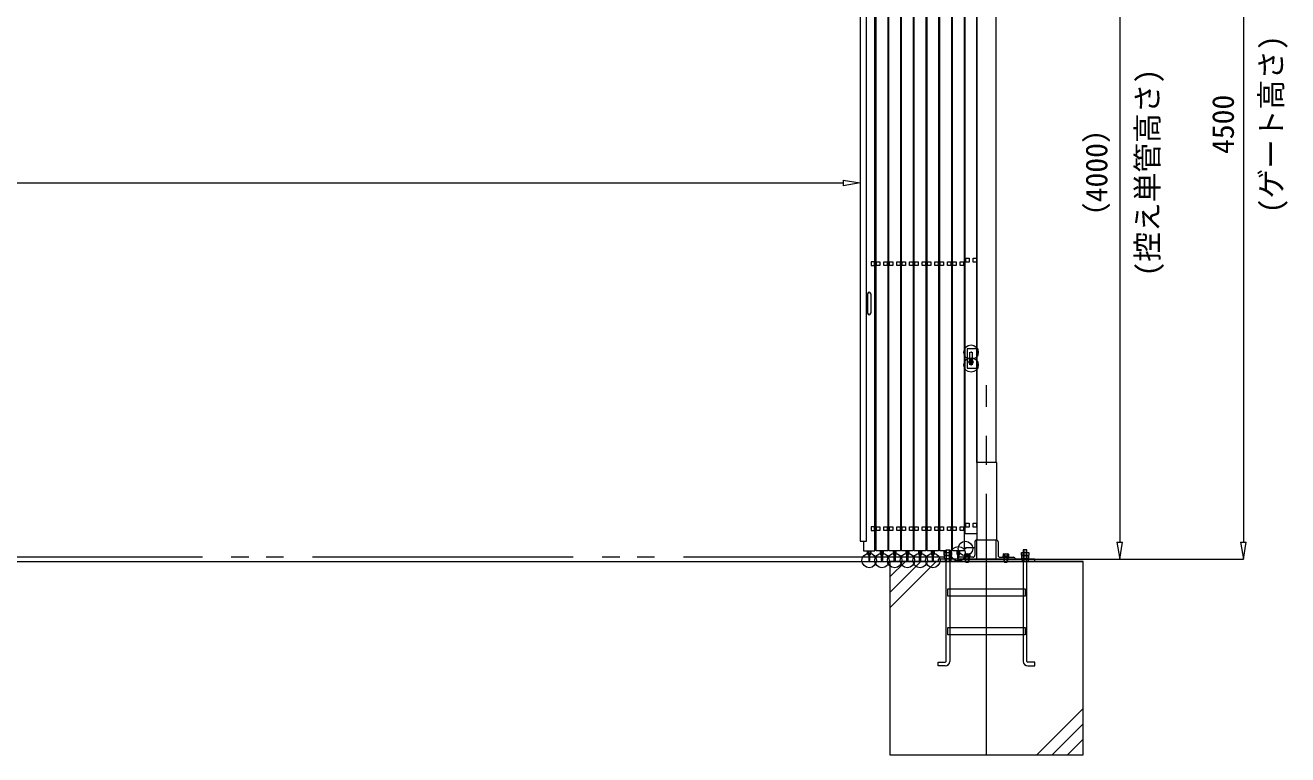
# Model space of a CAD drawing. Units: millimetres, scale not verified. Extents: x -16120 to 16120, y -26100 to 26100.
# Drawn here: x -3125 to 3409, y -22060 to -18286 of the extents above; entities that cross this region are included whole.
import ezdxf
from ezdxf.enums import TextEntityAlignment as Align

# ---------------------------------------------------------------- set-up
doc = ezdxf.new("R2010")
doc.units = ezdxf.units.MM
doc.header["$LTSCALE"] = 150
doc.header["$PDMODE"] = 32
doc.header["$PDSIZE"] = 75
for name, pattern in [('CHAIN2', [12, 9, -1, 1, -1]), ('DASHED1', [1.8, 1.2, -0.6]), ('DOUBLE_CHAIN2', [12.8, 9, -1, 0.6, -0.6, 0.6, -1])]:
    doc.linetypes.add(name, pattern=pattern)
for name, color, linetype, lineweight in [('0-4_ﾊﾝﾄﾞﾙ', 134, 'Continuous', 18), ('0-5_ﾍﾞｰｽﾗｲﾝ', 134, 'Continuous', 18), ('0-6_ﾎﾞﾙﾄ類', 134, 'Continuous', 18), ('0-8_ﾜｲﾔｰﾛｰﾌﾟ', 134, 'DOUBLE_CHAIN2', 18), ('0-9_基礎工事用PCA大', 134, 'Continuous', 18), ('0-B_寸法', 134, 'Continuous', 18), ('0-C_側固定棒', 134, 'Continuous', 18), ('0-F_大型柱', 134, 'Continuous', 18), ('1-3_中央走行棒', 134, 'Continuous', 18), ('1-4_中央走行棒右', 134, 'Continuous', 18), ('1-6_通芯', 134, 'CHAIN2', 18)]:
    doc.layers.add(name, color=color, linetype=linetype, lineweight=lineweight)
doc.styles.add('ＭＳ ゴシック', font='')
doc.styles.get('ＭＳ ゴシック').set_extended_font_data('MS Gothic')

msp = doc.modelspace()

# ---------------------------------------------------------------- linework, layer by layer
at = {"layer": '0-4_ﾊﾝﾄﾞﾙ'}
for p, q in [((1234.7, -19675.4), (1234.7, -19775.4)), ((1250.7, -19675.4), (1250.7, -19775.4))]:
    msp.add_line(p, q, dxfattribs=at)
for centre, start, end in [((1242.7, -19675.4), 0, 180), ((1242.7, -19775.4), 180, 0)]:
    msp.add_arc(centre, 8, start, end, dxfattribs=at)
at = {"layer": '0-5_ﾍﾞｰｽﾗｲﾝ'}
for p, q in [((-14400.3, -21060), (2349.7, -21060)), ((2101.7, -21048), (3180.7, -21048))]:
    msp.add_line(p, q, dxfattribs=at)
at = {"layer": '0-6_ﾎﾞﾙﾄ類'}
for p, q in [((1640.2, -21028), (1640.2, -21013.4)), ((1640.2, -21030.8), (1640.2, -21045.4)), ((1659.3, -21028), (1659.3, -21013.4)), ((1659.3, -21030.8), (1659.3, -21045.4)), ((1737.9, -21021), (1736.1, -21022)), ((1736.1, -21022), (1736.1, -21030.8)), ((1736.1, -21030.8), (1763.4, -21030.8)), ((1737.9, -21021), (1761.6, -21021)), ((1738.5, -21031), (1761, -21031)), ((1741.7, -21060), (1741.7, -21038)), ((1742.9, -21022), (1742.9, -21030.8)), ((1743, -21062.8), (1743, -21038)), ((1748.5, -21034), (1749.6, -21038)), ((1749.9, -21034), (1750.9, -21038)), ((1756.6, -21022), (1756.6, -21030.8)), ((1757.7, -21060), (1757.7, -21038)), ((1761.6, -21021), (1763.4, -21022)), ((1763.4, -21022), (1763.4, -21030.8)), ((1937.9, -21021), (1936.1, -21022)), ((1936.1, -21022), (1936.1, -21030.8)), ((1936.1, -21030.8), (1963.4, -21030.8)), ((1937.9, -21021), (1961.6, -21021)), ((1938.5, -21031), (1961, -21031)), ((1941.7, -21060), (1941.7, -21038)), ((1942.9, -21022), (1942.9, -21030.8)), ((1943, -21062.8), (1943, -21038)), ((1948.5, -21034), (1949.6, -21038)), ((1949.9, -21034), (1950.9, -21038)), ((1956.6, -21022), (1956.6, -21030.8)), ((1957.7, -21060), (1957.7, -21038)), ((1961.6, -21021), (1963.4, -21022)), ((1963.4, -21022), (1963.4, -21030.8)), ((2040.2, -21028), (2040.2, -21013.4)), ((2040.2, -21030.8), (2040.2, -21045.4)), ((2059.3, -21028), (2059.3, -21013.4)), ((2059.3, -21030.8), (2059.3, -21045.4)), ((1741.7, -21060), (1743, -21062.8)), ((1941.7, -21060), (1943, -21062.8))]:
    msp.add_line(p, q, dxfattribs=at)
for points in [[(1631.3, -21028), (1631.3, -21013.4), (1668.2, -21013.4), (1668.2, -21028), (1665.8, -21029.4), (1633.7, -21029.4)], [(1631.3, -21030.8), (1631.3, -21045.4), (1668.2, -21045.4), (1668.2, -21030.8), (1665.8, -21029.4), (1633.7, -21029.4)], [(1763.7, -21031), (1763.7, -21034), (1735.7, -21034), (1735.7, -21031)], [(1735.7, -21034), (1763.7, -21034), (1763.7, -21038), (1735.7, -21038)], [(1963.7, -21031), (1963.7, -21034), (1935.7, -21034), (1935.7, -21031)], [(1935.7, -21034), (1963.7, -21034), (1963.7, -21038), (1935.7, -21038)], [(2031.3, -21028), (2031.3, -21013.4), (2068.2, -21013.4), (2068.2, -21028), (2065.7, -21029.4), (2033.7, -21029.4)], [(2031.3, -21030.8), (2031.3, -21045.4), (2068.2, -21045.4), (2068.2, -21030.8), (2065.7, -21029.4), (2033.7, -21029.4)], [(1631.7, -21045.4), (1667.7, -21045.4), (1667.7, -21048), (1631.7, -21048)], [(2031.7, -21045.4), (2067.7, -21045.4), (2067.7, -21048), (2031.7, -21048)]]:
    msp.add_lwpolyline(points, close=True, dxfattribs=at)
for points in [[(1743, -21062.8), (1756.5, -21062.8), (1756.5, -21038)], [(1943, -21062.8), (1956.5, -21062.8), (1956.5, -21038)], [(1741.7, -21060), (1757.7, -21060), (1756.5, -21062.8)], [(1941.7, -21060), (1957.7, -21060), (1956.5, -21062.8)]]:
    msp.add_lwpolyline(points, dxfattribs=at)
for centre, radius, start, end in [((1635.7, -21020.2), 8.96, 240.0064, 300.0064), ((1635.8, -21038.6), 8.96, 60.0064, 120.0064), ((1649.7, -20996.9), 32.5, 252.93497, 287.07105), ((1649.7, -21061.8), 32.5, 72.93497, 107.07105), ((1663.7, -21020.2), 8.94, 239.98131, 300.0315), ((1663.7, -21038.6), 8.94, 59.98131, 120.0315), ((1739.5, -21027), 6.04, 55.616, 124.384), ((1738.5, -21030.8), 0.19, 180, 270), ((1749.7, -21043.6), 22.6, 72.412, 107.588), ((1760, -21027), 6.04, 55.616, 124.384), ((1761, -21030.8), 0.19, 270, 0), ((1939.5, -21027), 6.04, 55.616, 124.384), ((1938.5, -21030.8), 0.19, 180, 270), ((1949.7, -21043.6), 22.6, 72.412, 107.588), ((1960, -21027), 6.04, 55.616, 124.384), ((1961, -21030.8), 0.19, 270, 0), ((2035.7, -21020.2), 8.96, 240.0064, 300.0064), ((2035.7, -21038.6), 8.96, 60.0064, 120.0064), ((2049.7, -20996.9), 32.5, 252.93497, 287.07105), ((2049.8, -21061.8), 32.5, 72.93497, 107.07105), ((2063.7, -21020.2), 8.94, 239.98131, 300.0315), ((2063.7, -21038.6), 8.94, 59.98131, 120.0315)]:
    msp.add_arc(centre, radius, start, end, dxfattribs=at)
at = {"layer": '0-8_ﾜｲﾔｰﾛｰﾌﾟ'}
msp.add_line((1631.3, -21037), (-12431.8, -21037), dxfattribs=at)
at = {"layer": '0-9_基礎工事用PCA大'}
for p, q in [((1349.7, -21300), (1589.7, -21060)), ((1349.7, -21220), (1509.7, -21060)), ((1349.7, -21140), (1429.7, -21060)), ((1659.3, -21240), (1659.3, -21402)), ((2040.2, -21240), (2040.2, -21402)), ((1659.3, -21440), (1659.3, -21577)), ((2040.2, -21440), (2040.2, -21577)), ((2349.7, -21820), (2109.7, -22060)), ((2349.7, -21900), (2189.7, -22060)), ((2349.7, -21980), (2269.7, -22060))]:
    msp.add_line(p, q, dxfattribs=at)
at = {"layer": '0-9_基礎工事用PCA大', "linetype": 'DASHED1'}
for p, q in [((1635, -21048), (1635, -21060)), ((1664.7, -21048), (1664.7, -21060)), ((1741.7, -21048), (1741.7, -21060)), ((1757.7, -21048), (1757.7, -21060)), ((1941.7, -21048), (1941.7, -21060)), ((1957.7, -21048), (1957.7, -21060)), ((2034.7, -21048), (2034.7, -21060)), ((2064.7, -21048), (2064.7, -21060)), ((1659.3, -21202), (1659.3, -21240)), ((2040.2, -21202), (2040.2, -21240)), ((1659.3, -21402), (1659.3, -21440)), ((2040.2, -21402), (2040.2, -21440))]:
    msp.add_line(p, q, dxfattribs=at)
at = {"layer": '0-9_基礎工事用PCA大'}
for points in [[(1640.2, -21576.9), (1640.2, -21000), (1659.3, -21000), (1659.3, -21202)], [(1640.2, -21062.5), (1642.7, -21060), (1642.7, -21000), (1656.8, -21000), (1656.8, -21060), (1659.3, -21062.5)], [(2059.3, -21576.9), (2059.3, -21000), (2040.2, -21000), (2040.2, -21202)], [(2059.3, -21062.5), (2056.8, -21060), (2056.8, -21000), (2042.7, -21000), (2042.7, -21060), (2040.2, -21062.5)], [(1636.3, -21600), (1599.3, -21600), (1599.3, -21580.9), (1636.2, -21580.9)], [(2063.2, -21600), (2100.2, -21600), (2100.2, -21580.9), (2063.3, -21580.9)]]:
    msp.add_lwpolyline(points, dxfattribs=at)
for points in [[(1349.7, -22060), (2349.7, -22060), (2349.7, -21060), (1349.7, -21060)], [(1599.7, -21060), (2099.7, -21060), (2099.7, -21048), (1599.7, -21048)], [(1649.7, -21202), (2049.7, -21202), (2049.7, -21240), (1649.7, -21240)], [(1649.7, -21402), (2049.7, -21402), (2049.7, -21440), (1649.7, -21440)]]:
    msp.add_lwpolyline(points, close=True, dxfattribs=at)
for centre, radius, start, end in [((1636.2, -21576.9), 4, 270, 360), ((1636.3, -21577), 23, 270, 360), ((2063.2, -21577), 23, 180, 270), ((2063.3, -21576.9), 4, 180, 270)]:
    msp.add_arc(centre, radius, start, end, dxfattribs=at)
at = {"layer": '0-B_寸法'}
for p, q in [((3179.7, -16636), (3179.7, -20960)), ((2539.7, -17136), (2539.7, -20960)), ((1196.7, -18660.6), (1196.7, -19102.2)), ((-11925.3, -19101.2), (1108.7, -19101.2)), ((1108.7, -19086.5), (1196.7, -19101.2)), ((1108.7, -19086.5), (1108.7, -19115.9)), ((1196.7, -19101.2), (1108.7, -19115.9)), ((2525.1, -20960), (2539.7, -21048)), ((2525.1, -20960), (2554.4, -20960)), ((2539.7, -21048), (2554.4, -20960)), ((3165.1, -20960), (3179.7, -21048)), ((3165.1, -20960), (3194.4, -20960)), ((3179.7, -21048), (3194.4, -20960)), ((1900.7, -21048), (3180.7, -21048)), ((1989.2, -21048), (2540.7, -21048))]:
    msp.add_line(p, q, dxfattribs=at)
at = {"layer": '0-C_側固定棒'}
for points in [[(1739.7, -20862.4), (1739.7, -17247.4), (1799.7, -17247.4), (1799.7, -20917.4), (1739.7, -20917.4)], [(1759.4, -19510.9), (1742.1, -19510.9), (1742.1, -19490.9), (1759.4, -19490.9)], [(1797.4, -19510.9), (1780.1, -19510.9), (1780.1, -19490.9), (1797.4, -19490.9)], [(1774.6, -20018.9), (1779.6, -20027.4), (1774.6, -20035.9), (1764.8, -20035.9), (1759.9, -20027.4), (1764.8, -20018.9)], [(1759.4, -20882.4), (1742.1, -20882.4), (1742.1, -20862.4), (1759.4, -20862.4)], [(1797.4, -20882.4), (1780.1, -20882.4), (1780.1, -20862.4), (1797.4, -20862.4)]]:
    msp.add_lwpolyline(points, close=True, dxfattribs=at)
for radius in [11, 8.51, 4.75, 4.21]:
    msp.add_circle((1769.7, -20027.4), radius, dxfattribs=at)
for start, end in [(132.757, 167.243), (192.757, 227.243), (72.757, 107.243), (252.757, 287.243), (12.757, 47.243), (312.757, 347.243)]:
    msp.add_arc((1769.7, -20027.4), 8.89, start, end, dxfattribs=at)
at = {"layer": '0-F_大型柱'}
for p, q in [((1799.7, -20548), (1799.7, -17098)), ((1899.7, -20548), (1899.7, -17098)), ((1762.2, -19977.4), (1762.2, -20019.4)), ((1777.2, -20019.4), (1777.2, -19977.4)), ((1762.2, -20035.5), (1762.2, -20043.4)), ((1777.2, -20043.4), (1777.2, -20035.5)), ((1789.7, -20958), (1789.7, -21028)), ((1909.7, -20958), (1909.7, -21028)), ((1779.7, -21038), (1709.7, -21038)), ((1919.7, -21038), (1989.7, -21038)), ((1799.7, -21048), (1899.7, -21048))]:
    msp.add_line(p, q, dxfattribs=at)
at = {"layer": '0-F_大型柱', "linetype": 'DASHED1'}
for p, q in [((1739.7, -21038), (1739.7, -21048)), ((1759.7, -21038), (1759.7, -21048)), ((1939.7, -21038), (1939.7, -21048)), ((1959.7, -21038), (1959.7, -21048))]:
    msp.add_line(p, q, dxfattribs=at)
at = {"layer": '0-F_大型柱'}
for points in [[(1799.7, -19960.4), (1749.7, -19960.4), (1749.7, -20060.4), (1799.7, -20060.4)], [(1902.9, -20548), (1799.7, -20548), (1799.7, -20948), (1902.9, -20948)]]:
    msp.add_lwpolyline(points, close=True, dxfattribs=at)
for points in [[(1699.7, -21048), (1799.7, -21048), (1799.7, -20948)], [(1999.7, -21048), (1899.7, -21048), (1899.7, -20948)], [(1740.7, -20988), (1789.7, -20988), (1789.7, -20998)]]:
    msp.add_lwpolyline(points, dxfattribs=at)
for centre, start, end in [((1799.7, -20958), 90, 180), ((1899.7, -20958), 0, 90), ((1709.7, -21048), 90, 180), ((1779.7, -21028), 270, 360), ((1919.7, -21028), 180, 270), ((1989.7, -21048), 0, 90)]:
    msp.add_arc(centre, 10, start, end, dxfattribs=at)
for p in [(1769.7, -19977.4), (1769.7, -20043.4), (1740.7, -20993)]:
    msp.add_point(p, dxfattribs=at)
at = {"layer": '1-3_中央走行棒'}
for p, q in [((1300.2, -21005.4), (1300.2, -21018.5)), ((1305.2, -21005.4), (1305.2, -21018.5)), ((1306.2, -21054.9), (1306.2, -21019.9)), ((1311.1, -21019.9), (1311.1, -21054.9)), ((1312.2, -21018.5), (1312.2, -21005.4)), ((1317.2, -21018.5), (1317.2, -21005.4)), ((1366.1, -21005.4), (1366.1, -21018.5)), ((1371.1, -21005.4), (1371.1, -21018.5)), ((1372, -21054.9), (1372, -21019.9)), ((1377, -21019.9), (1377, -21054.9)), ((1378.1, -21018.5), (1378.1, -21005.4)), ((1383.1, -21018.5), (1383.1, -21005.4)), ((1431.9, -21005.4), (1431.9, -21018.5)), ((1436.9, -21005.4), (1436.9, -21018.5)), ((1437.9, -21054.9), (1437.9, -21019.9)), ((1442.9, -21019.9), (1442.9, -21054.9)), ((1443.9, -21018.5), (1443.9, -21005.4)), ((1448.9, -21018.5), (1448.9, -21005.4)), ((1497.8, -21005.4), (1497.8, -21018.5)), ((1502.8, -21005.4), (1502.8, -21018.5)), ((1503.7, -21054.9), (1503.7, -21019.9)), ((1508.7, -21019.9), (1508.7, -21054.9)), ((1509.8, -21018.5), (1509.8, -21005.4)), ((1514.8, -21018.5), (1514.8, -21005.4)), ((1563.7, -21005.4), (1563.7, -21018.5)), ((1568.7, -21005.4), (1568.7, -21018.5)), ((1569.6, -21054.9), (1569.6, -21019.9)), ((1574.6, -21019.9), (1574.6, -21054.9)), ((1575.7, -21018.5), (1575.7, -21005.4)), ((1580.7, -21018.5), (1580.7, -21005.4)), ((1629.6, -21005.4), (1629.6, -21018.5)), ((1634.6, -21005.4), (1634.6, -21013.4)), ((1695.5, -21005.4), (1695.5, -21018.5)), ((1700.5, -21005.4), (1700.5, -21018.5)), ((1701.4, -21042.5), (1701.4, -21019.9)), ((1706.4, -21019.9), (1706.4, -21038.6)), ((1707.5, -21018.5), (1707.5, -21005.4)), ((1712.5, -21018.5), (1712.5, -21005.4))]:
    msp.add_line(p, q, dxfattribs=at)
for points in [[(1333.7, -16785.4), (1338.7, -16785.4), (1338.7, -21005.4), (1278.7, -21005.4), (1278.7, -16785.4), (1283.7, -16785.4)], [(1399.5, -16785.4), (1404.5, -16785.4), (1404.5, -21005.4), (1344.5, -21005.4), (1344.5, -16785.4), (1349.5, -16785.4)], [(1465.4, -16785.4), (1470.4, -16785.4), (1470.4, -21005.4), (1410.4, -21005.4), (1410.4, -16785.4), (1415.4, -16785.4)], [(1531.2, -16785.4), (1536.2, -16785.4), (1536.2, -21005.4), (1476.2, -21005.4), (1476.2, -16785.4), (1481.2, -16785.4)], [(1597.1, -16785.4), (1602.1, -16785.4), (1602.1, -21005.4), (1542.1, -21005.4), (1542.1, -16785.4), (1547.1, -16785.4)], [(1640.2, -21005.4), (1608, -21005.4), (1608, -16785.4), (1613, -16785.4)], [(1668, -16816.3), (1668, -21005.4), (1659.3, -21005.4)], [(1733.9, -17074), (1733.9, -21005.4), (1673.9, -21005.4), (1673.9, -16822.2)]]:
    msp.add_lwpolyline(points, dxfattribs=at)
for points in [[(1298.3, -19528.9), (1281, -19528.9), (1281, -19508.9), (1298.3, -19508.9)], [(1336.3, -19528.9), (1319, -19528.9), (1319, -19508.9), (1336.3, -19508.9)], [(1364.2, -19528.9), (1346.9, -19528.9), (1346.9, -19508.9), (1364.2, -19508.9)], [(1402.2, -19528.9), (1384.9, -19528.9), (1384.9, -19508.9), (1402.2, -19508.9)], [(1430, -19528.9), (1412.7, -19528.9), (1412.7, -19508.9), (1430, -19508.9)], [(1468, -19528.9), (1450.7, -19528.9), (1450.7, -19508.9), (1468, -19508.9)], [(1495.9, -19528.9), (1478.6, -19528.9), (1478.6, -19508.9), (1495.9, -19508.9)], [(1533.9, -19528.9), (1516.6, -19528.9), (1516.6, -19508.9), (1533.9, -19508.9)], [(1561.8, -19528.9), (1544.5, -19528.9), (1544.5, -19508.9), (1561.8, -19508.9)], [(1599.8, -19528.9), (1582.5, -19528.9), (1582.5, -19508.9), (1599.8, -19508.9)], [(1627.7, -19528.9), (1610.4, -19528.9), (1610.4, -19508.9), (1627.7, -19508.9)], [(1665.7, -19528.9), (1648.4, -19528.9), (1648.4, -19508.9), (1665.7, -19508.9)], [(1693.6, -19528.9), (1676.2, -19528.9), (1676.2, -19508.9), (1693.6, -19508.9)], [(1731.6, -19528.9), (1714.3, -19528.9), (1714.3, -19508.9), (1731.6, -19508.9)], [(1298.3, -20900.4), (1281, -20900.4), (1281, -20880.4), (1298.3, -20880.4)], [(1336.3, -20900.4), (1319, -20900.4), (1319, -20880.4), (1336.3, -20880.4)], [(1364.2, -20900.4), (1346.9, -20900.4), (1346.9, -20880.4), (1364.2, -20880.4)], [(1402.2, -20900.4), (1384.9, -20900.4), (1384.9, -20880.4), (1402.2, -20880.4)], [(1430, -20900.4), (1412.7, -20900.4), (1412.7, -20880.4), (1430, -20880.4)], [(1468, -20900.4), (1450.7, -20900.4), (1450.7, -20880.4), (1468, -20880.4)], [(1495.9, -20900.4), (1478.6, -20900.4), (1478.6, -20880.4), (1495.9, -20880.4)], [(1533.9, -20900.4), (1516.6, -20900.4), (1516.6, -20880.4), (1533.9, -20880.4)], [(1561.8, -20900.4), (1544.5, -20900.4), (1544.5, -20880.4), (1561.8, -20880.4)], [(1599.8, -20900.4), (1582.5, -20900.4), (1582.5, -20880.4), (1599.8, -20880.4)], [(1627.7, -20900.4), (1610.4, -20900.4), (1610.4, -20880.4), (1627.7, -20880.4)], [(1665.7, -20900.4), (1648.4, -20900.4), (1648.4, -20880.4), (1665.7, -20880.4)], [(1693.6, -20900.4), (1676.2, -20900.4), (1676.2, -20880.4), (1693.6, -20880.4)], [(1731.6, -20900.4), (1714.3, -20900.4), (1714.3, -20880.4), (1731.6, -20880.4)]]:
    msp.add_lwpolyline(points, close=True, dxfattribs=at)
for centre, radius, start, end in [((1308.7, -21018.5), 8.51, 180, 252.53653), ((1308.7, -21018.5), 3.5, 180, 223.21338), ((1308.7, -21018.5), 3.5, 314.40796, 360), ((1308.7, -21018.5), 8.51, 286.74649, 360), ((1374.6, -21018.5), 8.51, 180, 252.53653), ((1374.6, -21018.5), 3.5, 180, 223.21338), ((1374.6, -21018.5), 3.5, 314.40796, 360), ((1374.6, -21018.5), 8.51, 286.74649, 360), ((1440.4, -21018.5), 8.51, 180, 252.53653), ((1440.4, -21018.5), 3.5, 180, 223.21338), ((1440.4, -21018.5), 3.5, 314.40796, 360), ((1440.4, -21018.5), 8.51, 286.74649, 360), ((1506.3, -21018.5), 8.51, 180, 252.53653), ((1506.3, -21018.5), 3.5, 180, 223.21338), ((1506.3, -21018.5), 3.5, 314.40796, 360), ((1506.3, -21018.5), 8.51, 286.74649, 360), ((1572.2, -21018.5), 8.51, 180, 252.53653), ((1572.2, -21018.5), 3.5, 180, 223.21338), ((1572.2, -21018.5), 3.5, 314.40796, 360), ((1572.2, -21018.5), 8.51, 286.74649, 360), ((1638.1, -21018.5), 8.51, 180, 216.6968), ((1704, -21018.5), 8.51, 180, 252.53653), ((1704, -21018.5), 3.5, 180, 223.21338), ((1704, -21018.5), 3.5, 314.40796, 360), ((1704, -21018.5), 8.51, 286.74649, 360)]:
    msp.add_arc(centre, radius, start, end, dxfattribs=at)
for p in [(1308.7, -21054.9), (1374.5, -21054.9), (1440.4, -21054.9), (1506.2, -21054.9), (1572.1, -21054.9), (1703.9, -21019.9)]:
    msp.add_point(p, dxfattribs=at)
at = {"layer": '1-4_中央走行棒右'}
for p, q in [((1234.2, -21018.5), (1234.2, -21005.4)), ((1239.1, -21018.5), (1239.1, -21005.4)), ((1240.2, -21019.9), (1240.2, -21054.9)), ((1245.2, -21054.9), (1245.2, -21019.9)), ((1246.2, -21005.4), (1246.2, -21018.5)), ((1251.1, -21005.4), (1251.1, -21018.5))]:
    msp.add_line(p, q, dxfattribs=at)
msp.add_lwpolyline([(1212.7, -20955.4), (1212.7, -21005.4), (1272.7, -21005.4), (1272.7, -16785.4), (1267.7, -16785.4)], dxfattribs=at)
for points in [[(1196.7, -20955.4), (1228.7, -20955.4), (1228.7, -18205.4), (1196.7, -18205.4)], [(1253.1, -19528.9), (1270.3, -19528.9), (1270.3, -19508.9), (1253.1, -19508.9)], [(1253.1, -20900.4), (1270.3, -20900.4), (1270.3, -20880.4), (1253.1, -20880.4)]]:
    msp.add_lwpolyline(points, close=True, dxfattribs=at)
for radius, start, end in [(8.51, 180, 253.25351), (3.5, 180, 225.59204), (8.51, 287.46347, 360), (3.5, 316.78662, 360)]:
    msp.add_arc((1242.6, -21018.5), radius, start, end, dxfattribs=at)
msp.add_point((1242.7, -21054.9), dxfattribs=at)
at = {"layer": '1-6_通芯'}
msp.add_line((1849.7, -22060), (1849.7, -20148), dxfattribs=at)

# ---------------------------------------------------------------- texts
at = {"layer": '0-B_寸法', "style": 'ＭＳ ゴシック'}
for s, p in [('(ゲート高さ)', (3412.7, -19258.8)), ('(控え単管高さ)', (2772.7, -19585.6)), ('4500', (3163.9, -18951.6)), ('（4000）', (2508.9, -19355.2))]:
    msp.add_text(s, height=112.6, rotation=90, dxfattribs=at).set_placement(p, align=Align.BOTTOM_LEFT)

doc.saveas('drawing.dxf')
